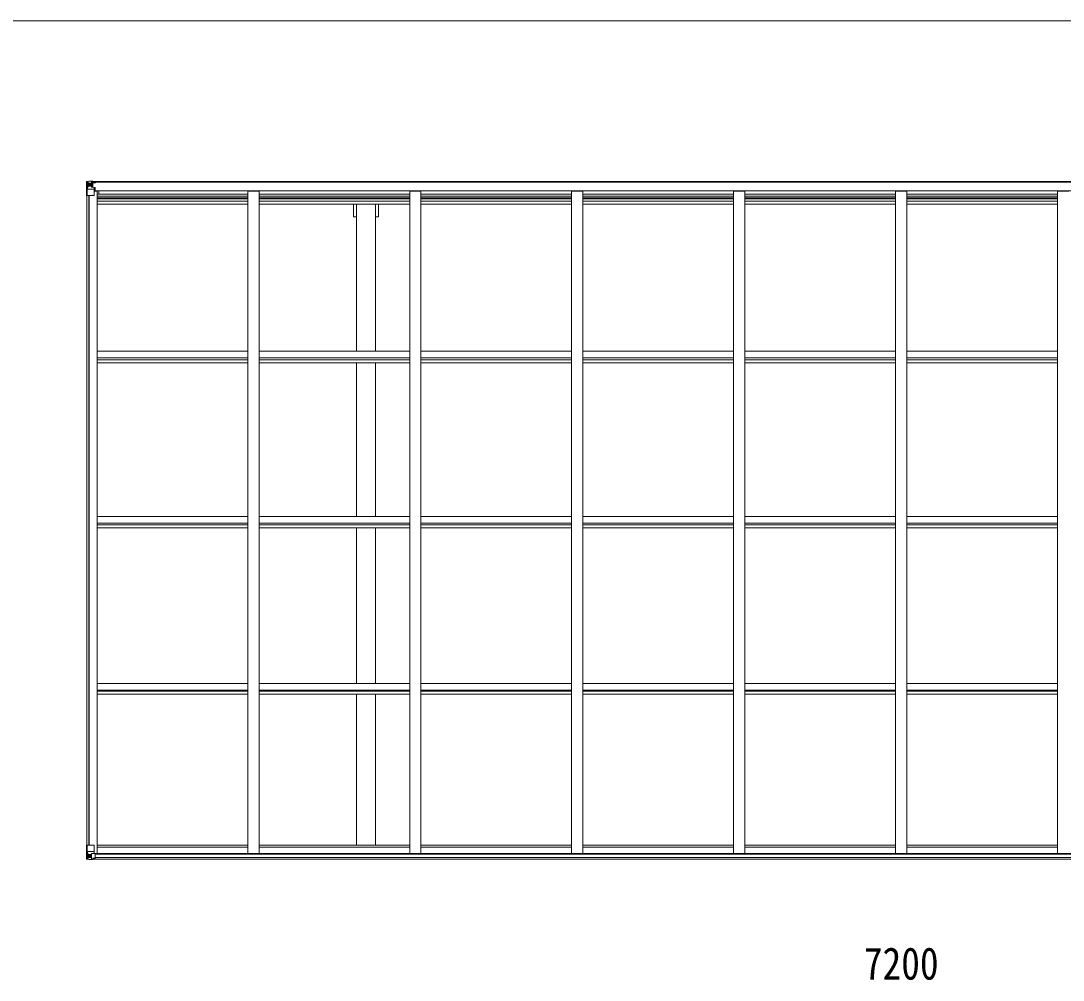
# Model space of a CAD drawing. Units: millimetres at full size, sheet at 1:30; details may follow other scales. Extents: x -8385 to 8479, y -5853 to 5787.
# Drawn here: x -518 to 4091, y 1544 to 5787 of the extents above; entities that cross this region are included whole.
import ezdxf
from ezdxf.enums import TextEntityAlignment as Align

# ---------------------------------------------------------------- set-up
doc = ezdxf.new("R2010")
doc.units = ezdxf.units.MM
doc.header["$LTSCALE"] = 30
for name, color, linetype, lineweight in [('0-1_本体', 4, 'Continuous', 9), ('0-2_部品', 7, 'Continuous', 9), ('0-A_寸法', 6, 'Continuous', 9), ('F-0_240', 7, 'Continuous', 9)]:
    doc.layers.add(name, color=color, linetype=linetype, lineweight=lineweight)
doc.styles.add('ＭＳ ゴシック', font='')
doc.styles.get('ＭＳ ゴシック').set_extended_font_data('MS Gothic')

msp = doc.modelspace()

# ---------------------------------------------------------------- linework, layer by layer
at = {"layer": '0-1_本体'}
for p, q in [((-204.37, 5076.11), (5520.63, 5076.11)), ((-204.37, 5074.05), (5520.63, 5074.05)), ((-193.87, 5034.42), (-180.87, 5034.42)), ((-180.87, 2103.9), (-180.87, 5034.42)), ((-173.37, 5035.84), (5489.63, 5035.84)), ((-173.37, 5020.77), (-173.37, 5035.84)), ((485.13, 5033.81), (535.13, 5033.81)), ((485.13, 2103.9), (485.13, 5033.81)), ((535.13, 2103.9), (535.13, 5033.81)), ((1201.13, 5033.81), (1251.13, 5033.81)), ((1201.13, 2103.9), (1201.13, 5033.81)), ((1251.13, 2103.9), (1251.13, 5033.81)), ((1917.13, 5033.81), (1967.13, 5033.81)), ((1917.13, 2103.9), (1917.13, 5033.81)), ((1967.13, 2103.9), (1967.13, 5033.81)), ((2633.13, 5033.81), (2683.13, 5033.81)), ((2633.13, 2103.9), (2633.13, 5033.81)), ((2683.13, 2103.9), (2683.13, 5033.81)), ((3399.13, 5033.81), (3349.13, 5033.81)), ((3349.13, 2103.9), (3349.13, 5033.81)), ((3399.13, 2103.9), (3399.13, 5033.81)), ((4115.13, 5033.81), (4065.13, 5033.81)), ((4065.13, 2103.9), (4065.13, 5033.81)), ((-225.87, 2140.25), (-225.87, 5015.34)), ((-216.87, 2140.25), (-216.87, 5015.34)), ((-216.17, 2140.25), (-216.17, 5015.34)), ((-180.87, 5020.77), (485.13, 5020.77)), ((-180.87, 5011.41), (485.13, 5011.41)), ((-180.87, 5004.33), (485.13, 5004.33)), ((-180.87, 5000.55), (485.13, 5000.55)), ((-180.87, 4989.2), (485.13, 4989.2)), ((535.13, 5020.77), (1201.13, 5020.77)), ((535.13, 5011.41), (1201.13, 5011.41)), ((535.13, 5004.33), (1201.13, 5004.33)), ((535.13, 5000.55), (1201.13, 5000.55)), ((535.13, 4989.2), (1201.13, 4989.2)), ((1251.13, 5020.77), (1917.13, 5020.77)), ((1251.13, 5011.41), (1917.13, 5011.41)), ((1251.13, 5004.33), (1917.13, 5004.33)), ((1251.13, 5000.55), (1917.13, 5000.55)), ((1251.13, 4989.2), (1917.13, 4989.2)), ((1967.13, 5020.77), (2633.13, 5020.77)), ((1967.13, 5011.41), (2633.13, 5011.41)), ((1967.13, 5004.33), (2633.13, 5004.33)), ((1967.13, 5000.55), (2633.13, 5000.55)), ((1967.13, 4989.2), (2633.13, 4989.2)), ((2683.13, 5020.77), (3349.13, 5020.77)), ((2683.13, 5011.41), (3349.13, 5011.41)), ((2683.13, 5004.33), (3349.13, 5004.33)), ((2683.13, 5000.55), (3349.13, 5000.55)), ((2683.13, 4989.2), (3349.13, 4989.2)), ((3399.13, 5020.77), (4065.13, 5020.77)), ((3399.13, 5011.41), (4065.13, 5011.41)), ((3399.13, 5004.33), (4065.13, 5004.33)), ((3399.13, 5000.55), (4065.13, 5000.55)), ((3399.13, 4989.2), (4065.13, 4989.2)), ((-180.87, 4976.38), (485.13, 4976.38)), ((535.13, 4976.38), (1201.13, 4976.38)), ((953.13, 4920.11), (953.13, 4976.38)), ((965.63, 4325.62), (965.63, 4976.38)), ((1050.63, 4325.62), (1050.63, 4976.38)), ((1251.13, 4976.38), (1917.13, 4976.38)), ((1967.13, 4976.38), (2633.13, 4976.38)), ((2683.13, 4976.38), (3349.13, 4976.38)), ((3399.13, 4976.38), (4065.13, 4976.38)), ((953.13, 4920.11), (965.63, 4920.11)), ((-180.08, 4325.62), (485.92, 4325.62)), ((-180.08, 4296.54), (485.92, 4296.54)), ((-180.08, 4287.05), (485.92, 4287.05)), ((535.92, 4325.62), (1201.92, 4325.62)), ((535.92, 4296.54), (1201.92, 4296.54)), ((535.92, 4287.05), (1201.92, 4287.05)), ((1251.92, 4325.62), (1917.92, 4325.62)), ((1251.92, 4296.54), (1917.92, 4296.54)), ((1251.92, 4287.05), (1917.92, 4287.05)), ((1967.92, 4325.62), (2633.92, 4325.62)), ((1967.92, 4296.54), (2633.92, 4296.54)), ((1967.92, 4287.05), (2633.92, 4287.05)), ((2683.92, 4325.62), (3349.92, 4325.62)), ((2683.92, 4296.54), (3349.92, 4296.54)), ((2683.92, 4287.05), (3349.92, 4287.05)), ((3399.92, 4325.62), (4065.92, 4325.62)), ((3399.92, 4296.54), (4065.92, 4296.54)), ((3399.92, 4287.05), (4065.92, 4287.05)), ((-180.08, 4274.16), (485.92, 4274.16)), ((535.92, 4274.16), (1201.92, 4274.16)), ((965.63, 3594.8), (965.63, 4274.16)), ((1050.63, 3594.8), (1050.63, 4274.16)), ((1251.92, 4274.16), (1917.92, 4274.16)), ((1967.92, 4274.16), (2633.92, 4274.16)), ((2683.92, 4274.16), (3349.92, 4274.16)), ((3399.92, 4274.16), (4065.92, 4274.16)), ((-180.87, 3594.8), (485.13, 3594.8)), ((535.13, 3594.8), (1201.13, 3594.8)), ((1251.13, 3594.8), (1917.13, 3594.8)), ((1967.13, 3594.8), (2633.13, 3594.8)), ((2683.13, 3594.8), (3349.13, 3594.8)), ((3399.13, 3594.8), (4065.13, 3594.8)), ((-180.87, 3565.35), (485.13, 3565.35)), ((-180.87, 3558.28), (485.13, 3558.28)), ((535.13, 3565.35), (1201.13, 3565.35)), ((535.13, 3558.28), (1201.13, 3558.28)), ((1251.13, 3565.35), (1917.13, 3565.35)), ((1251.13, 3558.28), (1917.13, 3558.28)), ((1967.13, 3565.35), (2633.13, 3565.35)), ((1967.13, 3558.28), (2633.13, 3558.28)), ((2683.13, 3565.35), (3349.13, 3565.35)), ((2683.13, 3558.28), (3349.13, 3558.28)), ((3399.13, 3565.35), (4065.13, 3565.35)), ((3399.13, 3558.28), (4065.13, 3558.28)), ((-180.87, 3545.31), (485.13, 3545.31)), ((535.13, 3545.31), (1201.13, 3545.31)), ((965.63, 2856), (965.63, 3545.31)), ((1050.63, 2856), (1050.63, 3545.31)), ((1251.13, 3545.31), (1917.13, 3545.31)), ((1967.13, 3545.31), (2633.13, 3545.31)), ((2683.13, 3545.31), (3349.13, 3545.31)), ((3399.13, 3545.31), (4065.13, 3545.31)), ((-180.08, 2856), (485.92, 2856)), ((-180.08, 2826.28), (485.92, 2826.28)), ((-180.08, 2821.65), (485.92, 2821.65)), ((535.92, 2856), (1201.92, 2856)), ((535.92, 2826.28), (1201.92, 2826.28)), ((535.92, 2821.65), (1201.92, 2821.65)), ((1251.92, 2856), (1917.92, 2856)), ((1251.92, 2826.28), (1917.92, 2826.28)), ((1251.92, 2821.65), (1917.92, 2821.65)), ((1967.92, 2856), (2633.92, 2856)), ((1967.92, 2826.28), (2633.92, 2826.28)), ((1967.92, 2821.65), (2633.92, 2821.65)), ((2683.92, 2856), (3349.92, 2856)), ((2683.92, 2826.28), (3349.92, 2826.28)), ((2683.92, 2821.65), (3349.92, 2821.65)), ((3399.92, 2856), (4065.92, 2856)), ((3399.92, 2826.28), (4065.92, 2826.28)), ((3399.92, 2821.65), (4065.92, 2821.65)), ((-180.08, 2808.63), (485.92, 2808.63)), ((535.92, 2808.63), (1201.92, 2808.63)), ((965.63, 2808.63), (965.63, 2141.12)), ((1050.63, 2808.63), (1050.63, 2141.12)), ((1251.92, 2808.63), (1917.92, 2808.63)), ((1967.92, 2808.63), (2633.92, 2808.63)), ((2683.92, 2808.63), (3349.92, 2808.63)), ((3399.92, 2808.63), (4065.92, 2808.63)), ((-180.87, 2141.12), (485.13, 2141.12)), ((-180.87, 2132), (485.13, 2132)), ((535.13, 2141.12), (1201.13, 2141.12)), ((535.13, 2132), (1201.13, 2132)), ((1251.13, 2141.12), (1917.13, 2141.12)), ((1251.13, 2132), (1917.13, 2132)), ((1967.13, 2141.12), (2633.13, 2141.12)), ((1967.13, 2132), (2633.13, 2132)), ((2683.13, 2141.12), (3349.13, 2141.12)), ((2683.13, 2132), (3349.13, 2132)), ((3399.13, 2141.12), (4065.13, 2141.12)), ((3399.13, 2132), (4065.13, 2132)), ((-199.37, 2078.45), (5515.63, 2078.45)), ((-189.91, 2103.9), (5522.13, 2103.9)), ((-189.37, 2101.54), (5505.63, 2101.54)), ((-189.37, 2085.88), (5505.63, 2085.88))]:
    msp.add_line(p, q, dxfattribs=at)
msp.add_lwpolyline([(1050.63, 4920.11), (1063.13, 4920.11), (1063.13, 4976.38)], dxfattribs=at)
at = {"layer": '0-2_部品'}
for p, q in [((-227.87, 5076.05), (-227.87, 5076.01)), ((-226.93, 5077.05), (-226.93, 5077.05)), ((-226.93, 5077.01), (-226.93, 5077.05)), ((-217.96, 5077.44), (-225.88, 5076.97)), ((-225.02, 5076), (-225.03, 5075.93)), ((-225.03, 5015.34), (-225.03, 5075.93)), ((-221.06, 5072.55), (-223.79, 5076.22)), ((-205.87, 5078.23), (-217.87, 5077.44)), ((-199.37, 5078.74), (-205.87, 5078.34)), ((-205.87, 5052.25), (-205.87, 5078.34)), ((-205.87, 5077.46), (-199.37, 5077.86)), ((-204.37, 5072.64), (-205.87, 5072.64)), ((-199.37, 5076.93), (-204.37, 5076.84)), ((-203.87, 5072.28), (-204.37, 5072.28)), ((-204.26, 5070.97), (-200.37, 5070.97)), ((-203.87, 5073.3), (-203.87, 5071.35)), ((-195.87, 5073.3), (-203.87, 5073.3)), ((-195.87, 5073.28), (-203.87, 5073.28)), ((-193.87, 5071.43), (-203.87, 5071.35)), ((-203.87, 5071.18), (-203.87, 5071.35)), ((-203.87, 5071.35), (-203.87, 5071.35)), ((-200.37, 5051.24), (-200.37, 5071.21)), ((-199.37, 5077.86), (-199.37, 5078.74)), ((-199.37, 5077.34), (-199.37, 5077.86)), ((-199.37, 5077.34), (-199.37, 5076.93)), ((-199.37, 5076.93), (-199.37, 5076.11)), ((-194.37, 5076.54), (-194.37, 5076.11)), ((-194.07, 5076.54), (-194.37, 5076.54)), ((-194.07, 5076.54), (-192.38, 5076.11)), ((-193.87, 5073.04), (-188.87, 5073.04)), ((-193.87, 5071.43), (-193.87, 5073.04)), ((-188.87, 5074.05), (-188.87, 5073.04)), ((-188.87, 5073.04), (-187.87, 5073.04)), ((-187.87, 5073.04), (-187.87, 5074.05)), ((-187.87, 5073.04), (-187.87, 5071.48)), ((-187.87, 5071.36), (-187.87, 5071.48)), ((-224.48, 5042.22), (-220.34, 5054.31)), ((-224.48, 5042.22), (-217.87, 5042.01)), ((-220.2, 5069.04), (-217.87, 5069.1)), ((-220.2, 5055.57), (-220.2, 5069.04)), ((-217.87, 5055.54), (-220.2, 5055.57)), ((-217.87, 5069.1), (-205.87, 5069.1)), ((-217.87, 5055.54), (-205.87, 5055.54)), ((-217.87, 5055.54), (-217.87, 5055.54)), ((-217.87, 5042.01), (-193.87, 5042.01)), ((-212.39, 5061.9), (-212.39, 5060.94)), ((-206.87, 5069.1), (-205.87, 5069.1)), ((-204.37, 5069.1), (-205.87, 5069.1)), ((-204.37, 5055.54), (-205.87, 5055.54)), ((-205.04, 5051.99), (-194.7, 5050.33)), ((-205.04, 5051.35), (-205.04, 5051.99)), ((-194.7, 5049.7), (-205.04, 5051.35)), ((-200.37, 5067.35), (-204.37, 5067.35)), ((-200.37, 5059.14), (-204.37, 5059.14)), ((-194.7, 5050.33), (-194.7, 5049.7)), ((-194.42, 5050.26), (-190.37, 5050.22)), ((-193.87, 5016.34), (-193.87, 5049.44)), ((-189.37, 5038.34), (-193.87, 5038.34)), ((-173.37, 5035.03), (-193.87, 5035.03)), ((-189.37, 5050.21), (-190.37, 5050.22)), ((-190.37, 5048.49), (-189.37, 5048.49)), ((-189.37, 5035.03), (-189.37, 5050.21)), ((-225.03, 5015.34), (-194.87, 5015.34)), ((-227.87, 2140.25), (-194.87, 2140.25)), ((-227.87, 2079.54), (-227.87, 2140.25)), ((-225.03, 2140.25), (-225.03, 2079.66)), ((-193.87, 2139.25), (-193.87, 2106.15)), ((-226.93, 2078.58), (-226.93, 2078.53)), ((-217.96, 2078.15), (-225.88, 2078.62)), ((-225.02, 2079.59), (-225.03, 2079.66)), ((-224.48, 2113.36), (-217.87, 2113.58)), ((-224.48, 2113.36), (-220.34, 2101.28)), ((-221.06, 2083.04), (-223.79, 2079.37)), ((-217.87, 2100.05), (-220.2, 2100.01)), ((-220.2, 2100.01), (-220.2, 2086.54)), ((-220.2, 2086.54), (-217.87, 2086.48)), ((-217.87, 2113.58), (-193.87, 2113.58)), ((-217.87, 2100.05), (-217.87, 2100.05)), ((-205.87, 2100.05), (-217.87, 2100.05)), ((-217.87, 2086.49), (-205.87, 2086.49)), ((-205.87, 2077.36), (-217.87, 2078.14)), ((-213.35, 2093.69), (-213.35, 2094.65)), ((-205.87, 2104.03), (-199.37, 2104.03)), ((-205.87, 2104.03), (-205.87, 2077.25)), ((-194.69, 2105.89), (-205.04, 2104.24)), ((-205.04, 2104.24), (-205.04, 2104.03)), ((-202.35, 2104.03), (-194.69, 2105.25)), ((-199.37, 2104.03), (-190.37, 2104)), ((-199.37, 2076.85), (-199.37, 2082.79)), ((-190.37, 2082.22), (-199.37, 2082.16)), ((-194.69, 2105.25), (-194.69, 2105.89)), ((-189.37, 2103.09), (-189.37, 2082.94))]:
    msp.add_line(p, q, dxfattribs=at)
for points in [[(-227.87, 5076.01), (-227.87, 5015.34), (-225.03, 5015.34)], [(-226.93, 5077.05), (-217.87, 5077.61), (-205.87, 5078.34)], [(-199.37, 5077.34), (-204.37, 5077.34), (-204.37, 5051.88)], [(-203.87, 5072.28), (-195.87, 5072.28), (-195.87, 5074.05)], [(-188.87, 5071.31), (-203.87, 5071.18), (-203.87, 5071.18)], [(-193.87, 5071.43), (-193.87, 5071.42), (-187.87, 5071.48)], [(-214.31, 5062.86), (-215.27, 5062.86), (-215.27, 5063.82), (-214.31, 5063.82)], [(-213.35, 5064.78), (-213.35, 5065.74), (-212.39, 5065.74), (-212.39, 5064.78)], [(-212.39, 5060.94), (-213.35, 5060.94), (-213.35, 5061.9)], [(-211.43, 5063.82), (-210.47, 5063.82), (-210.47, 5062.86), (-211.43, 5062.86)], [(-190.37, 5050.22), (-190.37, 5048.49), (-193.87, 5048.47)], [(-226.93, 2078.53), (-217.87, 2077.98), (-199.37, 2076.85)], [(-214.31, 2091.77), (-215.27, 2091.77), (-215.27, 2092.73), (-214.31, 2092.73)], [(-213.35, 2094.65), (-212.39, 2094.65), (-212.39, 2093.69)], [(-212.39, 2090.81), (-212.39, 2089.85), (-213.35, 2089.85), (-213.35, 2090.81)], [(-211.43, 2092.73), (-210.47, 2092.73), (-210.47, 2091.77), (-211.43, 2091.77)], [(-189.37, 2082.94), (-189.38, 2082.83), (-199.37, 2082.79)]]:
    msp.add_lwpolyline(points, dxfattribs=at)
for centre in [(-212.87, 5063.34), (-212.87, 2092.25)]:
    msp.add_circle(centre, 5.3, dxfattribs=at)
for centre, radius, start, end in [((-226.87, 5076.06), 1, 93.50017, 180.00079), ((-226.87, 5076.05), 0.999, 93.4424, 179.95083), ((-226.87, 5076.01), 0.999, 93.4424, 179.95083), ((-225.72, 5089.66), 12.7, 269.24466, 275.10311), ((-223.74, 5076.05), 1.28, 131.17831, 182.45895), ((-203.87, 5073.8), 0.5, 179.99802, 269.99691), ((-203.87, 5073.78), 0.5, 180.00109, 270.00109), ((-203.87, 5070.85), 0.5, 90.52895, 180.04464), ((-203.86, 5070.67), 0.513, 91.88028, 181.04707), ((-188.73, 5079), 7.69, 268.96999, 276.43426), ((-214.31, 5064.78), 0.96, 270, 0), ((-214.31, 5061.9), 0.96, 0, 90), ((-211.43, 5064.78), 0.96, 180, 270), ((-211.43, 5061.9), 0.96, 90, 180), ((-204.93, 5052.92), 0.937, 182.32209, 263.26766), ((-204.93, 5052.28), 0.937, 182.32209, 263.26766), ((-194.8, 5049.4), 0.937, 2.32209, 83.26766), ((-194.8, 5048.77), 0.937, 2.32209, 83.26766), ((-194.87, 5016.34), 1, 270, 0), ((-194.87, 2139.25), 1, 0, 90), ((-226.87, 2079.58), 0.999, 180.04917, 266.5576), ((-226.87, 2079.54), 0.999, 180.04917, 266.5576), ((-226.87, 2079.53), 1, 179.99921, 266.49983), ((-225.72, 2065.93), 12.7, 84.89689, 90.75534), ((-223.74, 2079.54), 1.28, 177.54105, 228.82169), ((-214.31, 2093.69), 0.96, 270, 0), ((-214.31, 2090.81), 0.96, 0, 90), ((-211.43, 2093.69), 0.96, 180, 270), ((-211.43, 2090.81), 0.96, 90, 180), ((-204.93, 2103.3), 0.937, 96.73234, 129.06602), ((-194.8, 2106.82), 0.937, 276.73234, 357.67791), ((-194.8, 2106.19), 0.937, 276.73234, 357.67791)]:
    msp.add_arc(centre, radius, start, end, dxfattribs=at)
for centre, major_axis, ratio, start_param, end_param in [((-25.93, 5089.36), (201, 12.36), 0.060933, 3.1373463, 3.1378449), ((-224.93, 5077.13), (2, 0.12), 0.060933, 3.1378449, 4.2119296), ((-224.74, 5074.03), (-0.02, 3), 0.466854, 5.5234897, 6.1575023), ((-223.07, 5068.96), (0.03, 5), 0.573921, 4.7320603, 5.5159136), ((-223.76, 5044.57), (0.85, 2.32), 0.403757, 2.3087461, 3.2744049), ((-221.61, 5055.59), (0, 3), 0.468246, 4.2703918, 4.7058971), ((-299.62, 5069.1), (81.75, 0), 0.061163, 0, 0.0007725), ((-224.93, 2078.46), (2, -0.12), 0.060933, 2.0712557, 3.1453404), ((-25.93, 2066.22), (201, -12.36), 0.060933, 3.1453404, 3.145839), ((-223.76, 2111.02), (0.85, -2.32), 0.403757, 3.0087805, 3.9744392), ((-224.74, 2081.55), (-0.02, -3), 0.466854, 0.125683, 0.7596956), ((-223.07, 2086.62), (0.03, -5), 0.573921, 0.7672717, 1.551125), ((-221.61, 2099.99), (0, -3), 0.468246, 1.5772882, 2.0127935), ((-299.62, 2086.49), (81.75, 0), 0.061163, 6.2824128, 6.2831853), ((-190.37, 2103.09), (1, -0.021), 0.906239, 0.0187047, 1.589501), ((-190.37, 2082.93), (1, 0.012), 0.707053, 4.7036637, 6.124411)]:
    msp.add_ellipse(centre, major_axis=major_axis, ratio=ratio, start_param=start_param, end_param=end_param, dxfattribs=at)
at = {"layer": 'F-0_240', "color": 5}
msp.add_line((-8385.45, 5787.34), (8054.55, 5787.34), dxfattribs=at)

# ---------------------------------------------------------------- texts
at = {"layer": '0-A_寸法', "color": 7, "style": 'ＭＳ ゴシック', "width": 0.85}
msp.add_text('7200', height=143, dxfattribs=at).set_placement((3209.13, 1503.18), align=Align.BOTTOM_LEFT)

doc.saveas('drawing.dxf')
